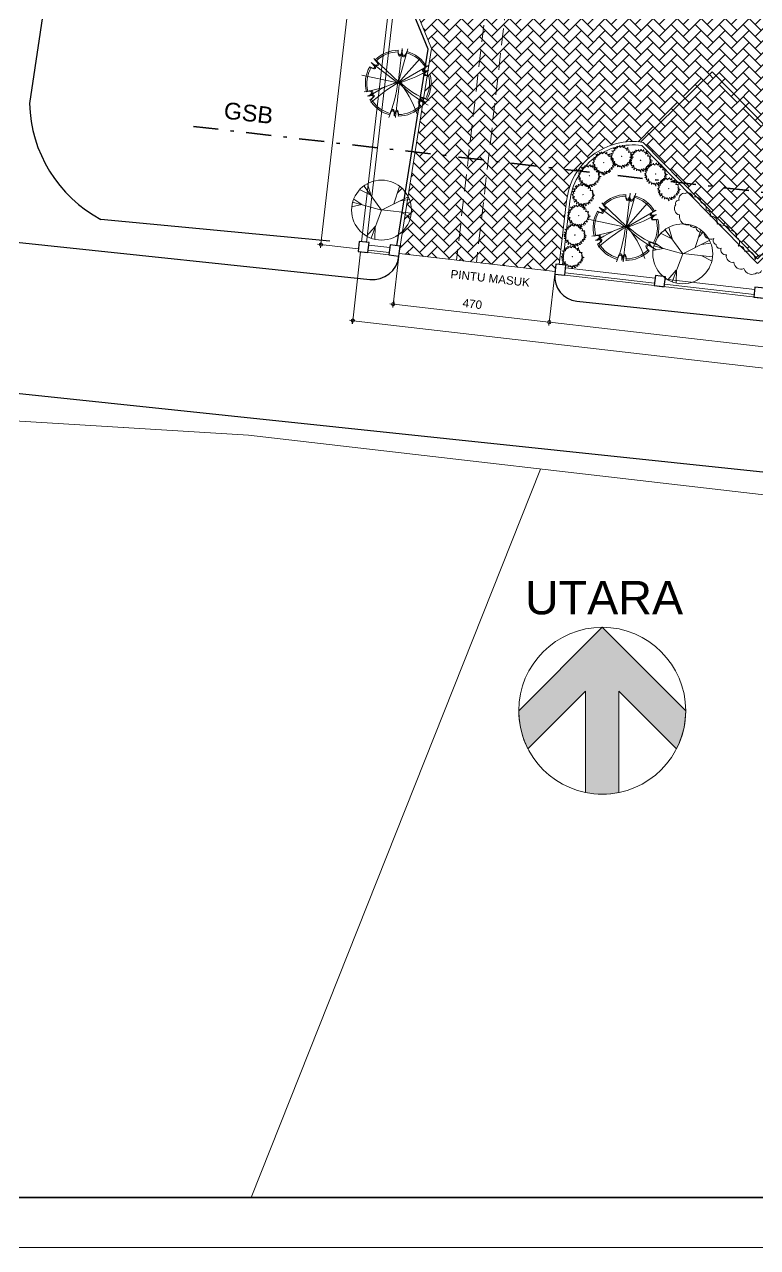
# Model space of a CAD drawing. Header units: millimetres. Extents: x -11 to 1625, y -267 to 180.
# Drawn here: x 1440.17 to 1462.12, y 8 to 44.64 of the extents above; entities that cross this region are included whole.
import ezdxf
from ezdxf.enums import TextEntityAlignment as Align

# ---------------------------------------------------------------- set-up
doc = ezdxf.new("R2010")
doc.units = ezdxf.units.MM
doc.linetypes.add('DASHDOT', pattern=[1, 0.5, -0.25, 0, -0.25])
doc.linetypes.add('HIDDEN', pattern=[0.375, 0.25, -0.125])
for name, color, linetype, lineweight in [('ars', 11, 'Continuous', 5), ('batas jalan', 3, 'Continuous', 25), ('GRS KOP', 1, 'Continuous', 35), ('GSB', 1, 'DASHDOT', 35), ('KOLOM', 1, 'Continuous', 30), ('kop', 7, 'Continuous', 20), ('lan', 7, 'Continuous', 15), ('line', 11, 'Continuous', 5), ('not', 7, 'Continuous', 20), ('PAGAR', 4, 'Continuous', 18), ('POHON', 84, 'Continuous', 0), ('sol kol', 8, 'Continuous', 0), ('Trees', 62, 'Continuous', 18), ('u', 6, 'Continuous', 20)]:
    doc.layers.add(name, color=color, linetype=linetype, lineweight=lineweight)
doc.layers.add('REN.JALAN', color=6, linetype='Continuous')
doc.styles.add('ATTR', font='romans.shx', dxfattribs={"width": 0.8, "height": 1.735066})
doc.styles.add('BARU', font='complex.shx')
doc.styles.add('simplek', font='simplex.shx')
doc.styles.get("Standard").update_dxf_attribs({"font": 'ARIALUNI.TTF'})
doc.dimstyles.new('SK100', dxfattribs={"dimtxt": 0.25, "dimasz": 0.1, "dimexe": 0.1, "dimexo": 0, "dimgap": 0.15, "dimtad": 1, "dimdec": 0, "dimlfac": 100, "dimzin": 12, "dimdsep": 46, "dimtxsty": 'Standard', "dimblk": 'BULAT', "dimcen": 0.1, "dimclrd": 256, "dimclre": 256, "dimclrt": 256, "dimadec": 0, "dimazin": 3, "dimtfac": 1, "dimtdec": 0, "dimtofl": 0, "dimtmove": 0, "dimatfit": 3, "dimldrblk": 'BULAT', "dimfxl": 0, "dimtolj": 1, "dimtzin": 0, "dimlwd": -1, "dimlwe": -1, "dimarcsym": 0})
pattern_1 = [(45, (1507.31275, -222.2606), (4e-17, 0.35921024), [0.762, -0.254]), (135, (1507.49236, -222.081), (4e-17, 0.35921024), [0.762, -0.254])]

# ---------------------------------------------------------------- blocks, each defined once
blk = doc.blocks.new('kop')
at = {"layer": 'GRS KOP'}
blk.add_lwpolyline([(1, 54), (83, 54), (83, 1), (1, 1)], close=True, dxfattribs=at)
at = {"layer": 'kop', "color": 7}
blk.add_line((0, 0), (84, 0), dxfattribs=at)
at = {"layer": 'kop', "style": 'BARU', "flags": 4}
for p, height in [((73.8, 5.4), 0.35), ((80.303, 5.382), 0.25), ((73.8, 4.9), 0.35), ((80.303, 4.882), 0.25), ((73.8, 4.4), 0.35), ((80.303, 4.382), 0.25)]:
    blk.add_attdef('-', p, '', height=height, dxfattribs=at)
at = {"layer": 'kop', "flags": 4}
for tag, p in [('AR-00', (78.057, 2.648)), ('00', (81.238, 2.647))]:
    blk.add_attdef(tag, text='', height=0.35, dxfattribs=at).set_placement(p, align=Align.MIDDLE)
blk = doc.blocks.new('pohon6')
for points in [[(0, 0.266), (-0.013, 0.247), (-0.018, 0.232), (-0.023, 0.211), (-0.027, 0.202), (-0.049, 0.223), (-0.082, 0.23), (-0.092, 0.208), (-0.089, 0.191), (-0.091, 0.174), (-0.114, 0.189), (-0.122, 0.217), (-0.146, 0.23), (-0.134, 0.208), (-0.137, 0.189), (-0.132, 0.168), (-0.147, 0.155), (-0.179, 0.161), (-0.216, 0.168), (-0.206, 0.161), (-0.186, 0.14), (-0.186, 0.125), (-0.204, 0.12), (-0.245, 0.12), (-0.22, 0.097), (-0.24, 0.092), (-0.203, 0.064), (-0.226, 0.049), (-0.263, 0.049), (-0.245, 0.039), (-0.236, 0.024), (-0.251, 0.015), (-0.266, -0.006), (-0.268, -0.021), (-0.26, -0.015), (-0.24, -0.006), (-0.226, -0.019), (-0.233, -0.045), (-0.26, -0.067), (-0.216, -0.058), (-0.256, -0.107), (-0.213, -0.092), (-0.191, -0.099), (-0.189, -0.114), (-0.208, -0.138), (-0.189, -0.133), (-0.213, -0.174), (-0.169, -0.14), (-0.179, -0.159), (-0.142, -0.163), (-0.147, -0.191), (-0.156, -0.217), (-0.126, -0.198), (-0.104, -0.204), (-0.097, -0.228), (-0.096, -0.254), (-0.084, -0.23), (-0.069, -0.228), (-0.055, -0.258), (-0.049, -0.241), (-0.03, -0.217), (-0.03, -0.234), (-0.022, -0.213), (-0.008, -0.271), (-0.005, -0.226), (0.02, -0.26), (0.023, -0.239), (0.044, -0.249), (0.054, -0.266), (0.057, -0.211), (0.065, -0.196), (0.077, -0.208), (0.085, -0.232), (0.101, -0.266), (0.096, -0.217), (0.104, -0.204), (0.131, -0.211), (0.154, -0.23), (0.163, -0.236), (0.146, -0.204), (0.141, -0.183), (0.154, -0.172), (0.193, -0.178), (0.21, -0.185), (0.189, -0.159), (0.189, -0.148), (0.204, -0.138), (0.221, -0.144), (0.206, -0.116), (0.245, -0.099), (0.266, -0.101), (0.292, -0.097), (0.263, -0.088), (0.238, -0.08), (0.228, -0.069), (0.218, -0.054), (0.226, -0.045), (0.255, -0.043), (0.278, -0.032), (0.283, -0.013)], [(0.285, -0.013), (0.261, -0.024), (0.248, -0.019), (0.228, -0.011), (0.23, 0.004), (0.243, 0.017), (0.263, 0.026), (0.277, 0.049), (0.256, 0.045), (0.24, 0.045), (0.225, 0.049), (0.236, 0.069), (0.255, 0.08), (0.266, 0.086), (0.246, 0.086), (0.225, 0.077), (0.204, 0.084), (0.203, 0.099), (0.218, 0.12), (0.23, 0.153), (0.218, 0.148), (0.194, 0.133), (0.181, 0.142), (0.183, 0.165), (0.193, 0.187), (0.189, 0.206), (0.176, 0.193), (0.159, 0.178), (0.147, 0.185), (0.149, 0.202), (0.156, 0.232), (0.137, 0.217), (0.117, 0.206), (0.124, 0.223), (0.126, 0.269), (0.109, 0.239), (0.082, 0.223), (0.079, 0.254), (0.057, 0.223), (0.032, 0.254), (0.023, 0.234), (0, 0.266)]]:
    blk.add_lwpolyline(points)
blk.add_lwpolyline([(0.002, 0.009), (0, 0), (0.008, 0.002), (0.01, 0.006)], close=True)
blk = doc.blocks.new('POH1')
for p, q in [((0.05, -0.21), (0.81, 6.36)), ((0.05, -0.21), (1.89, 6.3)), ((0.02, -0.21), (-5.08, 3.7)), ((0.13, 0.02), (-4.57, 4.49)), ((0.05, -0.21), (4.16, 4.43)), ((0.05, -0.21), (5.8, 3.13)), ((-0.06, -0.14), (-6.86, 1.32))]:
    blk.add_line(p, q)
for centre, radius, start, end in [((0.05, -0.21), 6.25, 90, 135.0227), ((0.05, -0.21), 5.96, 90, 135.0227), ((0.05, -0.21), 5.96, 82.7502, 83.2278), ((0.05, -0.21), 6.25, 82.7502, 83.2278), ((0.05, -0.21), 5.96, 30, 75.0227), ((0.05, -0.21), 6.25, 30, 75.0227), ((0.05, -0.21), 6.25, 150, 195.0227), ((0.05, -0.21), 5.96, 150, 195.0227), ((0.05, -0.21), 6.25, 142.7502, 143.2278), ((0.05, -0.21), 5.96, 142.7502, 143.2278), ((-10.04, 21.28), 23.43, 278.8909, 295.051), ((5.31, -17.57), 18.35, 106.8033, 125.7765), ((-13.31, -11.55), 17.78, 17.8032, 41.5209), ((-7.08, 24.06), 25.29, 286.3556, 299.2634), ((11.41, 11.39), 15.87, 224.9427, 249.6513), ((0.05, -0.21), 5.96, 330, 15.0227), ((0.05, -0.21), 6.25, 330, 15.0227), ((0.05, -0.21), 5.96, 22.7502, 23.2278), ((0.05, -0.21), 6.25, 22.7502, 23.2278), ((17.96, -30.23), 35.05, 120.5334, 131.3202), ((-25.72, 2.83), 25.82, 338.2739, 353.6202), ((297.19, -37.09), 299.21, 172.9262, 174.1748), ((17.56, 17.05), 24.47, 224.1559, 241.0585), ((0.05, -0.21), 6.25, 202.7502, 203.2278), ((0.05, -0.21), 5.96, 202.7502, 203.2278), ((0.05, -0.21), 6.25, 210, 255.0227), ((0.05, -0.21), 5.96, 210, 255.0227), ((0.05, -0.21), 5.96, 270, 315.0227), ((0.05, -0.21), 6.25, 270, 315.0227), ((0.05, -0.21), 5.96, 322.7502, 323.2278), ((0.05, -0.21), 6.25, 322.7502, 323.2278), ((0.05, -0.21), 6.25, 262.7502, 263.2278), ((0.05, -0.21), 5.96, 262.7502, 263.2278)]:
    blk.add_arc(centre, radius, start, end)
for centre, major_axis, ratio, start_param, end_param in [((0.41, 5.99), (-0.115, -0.809), 0.450725, 4.712389, 7.927948), ((0.39, 5.7), (-0.109, -0.771), 0.450725, 4.712389, 7.927948), ((1.19, 5.58), (-0.14, -0.794), 0.498328, 4.647864, 7.899063), ((1.24, 5.87), (-0.147, -0.833), 0.498328, 4.647864, 7.899063), ((-5.14, 3.21), (0.643, -0.504), 0.450725, 4.712389, 7.927948), ((-4.89, 3.05), (0.613, -0.48), 0.450725, 4.712389, 7.927948), ((-4.62, 3.86), (0.648, -0.544), 0.498328, 4.647864, 7.899063), ((-4.4, 3.67), (0.618, -0.518), 0.498328, 4.647864, 7.899063), ((5.34, 2.45), (-0.723, -0.291), 0.450725, 4.712389, 7.927948), ((5.6, 2.58), (-0.758, -0.305), 0.450725, 4.712389, 7.927948), ((5.63, 1.7), (-0.758, -0.276), 0.498328, 4.647864, 7.899063), ((5.9, 1.8), (-0.795, -0.29), 0.498328, 4.647864, 7.899063), ((-5.81, -2.21), (0.795, 0.29), 0.498328, 4.647864, 7.899063), ((-5.53, -2.11), (0.758, 0.276), 0.498328, 4.647864, 7.899063), ((-5.5, -2.99), (0.758, 0.305), 0.450725, 4.712389, 7.927948), ((-5.24, -2.86), (0.723, 0.291), 0.450725, 4.712389, 7.927948), ((4.49, -4.09), (-0.618, 0.518), 0.498328, 4.647864, 7.899063), ((4.71, -4.28), (-0.648, 0.544), 0.498328, 4.647864, 7.899063), ((4.99, -3.46), (-0.613, 0.48), 0.450725, 4.712389, 7.927948), ((5.23, -3.62), (-0.643, 0.504), 0.450725, 4.712389, 7.927948), ((-1.15, -6.28), (0.147, 0.833), 0.498328, 4.647864, 7.899063), ((-1.09, -5.99), (0.14, 0.794), 0.498328, 4.647864, 7.899063), ((-0.32, -6.4), (0.115, 0.809), 0.450725, 4.712389, 7.927948), ((-0.3, -6.11), (0.109, 0.771), 0.450725, 4.712389, 7.927948)]:
    blk.add_ellipse(centre, major_axis=major_axis, ratio=ratio, start_param=start_param, end_param=end_param)
blk.add_point((0.05, -0.21))
blk.add_point((0.05, -0.21))
blk = doc.blocks.new('Deciduous Tree 13 PV')
at = {"layer": 'POHON'}
for p, q in [((-0.266, 0.38), (-0.347, 0.655)), ((-0.271, 0.374), (-0.538, 0.509)), ((0.001, 0.001), (-0.438, 0.6)), ((0.001, 0.001), (0.664, 0.332)), ((0.311, 0.16), (0.454, 0.594)), ((0.401, 0.429), (0.511, 0.539)), ((-0.49, 0.136), (-0.748, 0.081)), ((0.001, 0.001), (-0.724, 0.197)), ((-0.495, 0.136), (-0.695, 0.276)), ((0, 0), (-0.261, -0.702)), ((0.001, 0.008), (0.74, -0.078)), ((0.473, 0.234), (0.697, 0.264)), ((0.478, -0.047), (0.721, -0.176)), ((-0.161, -0.414), (-0.376, -0.653)), ((-0.156, -0.414), (-0.166, -0.726))]:
    blk.add_line(p, q, dxfattribs=at)
blk.add_circle((0, 0), 0.75, dxfattribs=at)
at = {"layer": 'POHON', "style": 'ATTR', "width": 0.8, "flags": 9}
blk.add_attdef('ESTCODE', (0.001, 0.001), '', height=0.000003, rotation=180, dxfattribs=at)
blk = doc.blocks.new('BULAT')
for p, q in [((-1, 0), (1, 0)), ((0, -1), (0, 1))]:
    blk.add_line(p, q)
blk.add_circle((0, 0), 0.5)
blk = doc.blocks.new('*D1639')
at = {"layer": 'Defpoints', "color": 0}
for p in [(1451.389, 37.773), (1456.058, 37.233), (1455.882, 35.718)]:
    blk.add_point(p, dxfattribs=at)
at = {"layer": 'u'}
for p, q in [((1451.389, 37.773), (1451.202, 36.159)), ((1456.058, 37.233), (1455.871, 35.619)), ((1451.313, 36.247), (1455.783, 35.73))]:
    blk.add_line(p, q, dxfattribs=at)
at = {"layer": 'u', "xscale": 0.1, "yscale": 0.1, "zscale": 0.1}
for p, rotation in [((1451.213, 36.258), 173.4063570292654), ((1455.882, 35.718), 353.4063570292655)]:
    blk.add_blockref('BULAT', p, dxfattribs=dict(at, rotation=rotation))
at = {"layer": 'u', "insert": (1453.58, 36.264), "char_height": 0.25, "attachment_point": 5, "rotation": 353.4064}
blk.add_mtext('\\A1;470', dxfattribs=at)
blk = doc.blocks.new('*D1640')
at = {"layer": 'Defpoints', "color": 0}
for p in [(1456.058, 37.233), (1478.809, 34.603), (1478.634, 33.089)]:
    blk.add_point(p, dxfattribs=at)
at = {"layer": 'u'}
for p, q in [((1456.058, 37.233), (1455.871, 35.619)), ((1455.982, 35.707), (1478.534, 33.1)), ((1478.809, 34.603), (1478.622, 32.989))]:
    blk.add_line(p, q, dxfattribs=at)
at = {"layer": 'u', "xscale": 0.1, "yscale": 0.1, "zscale": 0.1}
for p, rotation in [((1455.882, 35.718), 173.4063570292611), ((1478.634, 33.089), 353.4063570292611)]:
    blk.add_blockref('BULAT', p, dxfattribs=dict(at, rotation=rotation))
at = {"layer": 'u', "insert": (1467.29, 34.679), "char_height": 0.25, "attachment_point": 5, "rotation": 353.4064}
blk.add_mtext('\\A1;2290', dxfattribs=at)
blk = doc.blocks.new('*D1636')
at = {"layer": 'Defpoints', "color": 0}
for p in [(1452.397, 67.245), (1453.519, 67.116), (1450.165, 37.912)]:
    blk.add_point(p, dxfattribs=at)
at = {"layer": 'u'}
for p, q in [((1449.054, 38.141), (1452.386, 67.145)), ((1453.519, 67.116), (1452.298, 67.256)), ((1450.165, 37.912), (1448.943, 38.053))]:
    blk.add_line(p, q, dxfattribs=at)
at = {"layer": 'u', "xscale": 0.1, "yscale": 0.1, "zscale": 0.1}
for p, rotation in [((1452.397, 67.245), 83.4475965070384), ((1449.043, 38.041), 263.4475965070384)]:
    blk.add_blockref('BULAT', p, dxfattribs=dict(at, rotation=rotation))
at = {"layer": 'u', "insert": (1450.444, 52.675), "char_height": 0.25, "attachment_point": 5, "rotation": 83.4476}
blk.add_mtext('\\A1;2940', dxfattribs=at)
blk = doc.blocks.new('*D1637')
at = {"layer": 'Defpoints', "color": 0}
for p in [(1450.235, 37.828), (1484.608, 33.862), (1484.37, 31.798)]:
    blk.add_point(p, dxfattribs=at)
at = {"layer": 'u'}
for p, q in [((1450.235, 37.828), (1449.986, 35.664)), ((1450.097, 35.752), (1484.27, 31.81)), ((1484.608, 33.862), (1484.358, 31.699))]:
    blk.add_line(p, q, dxfattribs=at)
at = {"layer": 'u', "xscale": 0.1, "yscale": 0.1, "zscale": 0.1}
for p, rotation in [((1449.997, 35.764), 173.4190750474977), ((1484.37, 31.798), 353.4190750474976)]:
    blk.add_blockref('BULAT', p, dxfattribs=dict(at, rotation=rotation))
at = {"layer": 'u', "insert": (1467.215, 34.057), "char_height": 0.25, "attachment_point": 5, "rotation": 353.4191}
blk.add_mtext('\\A1;3460', dxfattribs=at)

msp = doc.modelspace()

# ---------------------------------------------------------------- hatches: boundary and pattern name
at = {"layer": 'ars'}
h = msp.add_hatch(dxfattribs=at)
h.set_pattern_fill('AR-HBONE', color=256, scale=0.0025)
h.set_pattern_definition(pattern_1)
edge = h.paths.add_edge_path()
edge.add_line((1452.3569004, 43.9110464), (1451.4144306, 37.9964422))
edge.add_line((1451.4144306, 37.9964422), (1451.3885945, 37.7729305))
edge.add_line((1451.3885945, 37.7729305), (1456.0575064, 37.2332439))
edge.add_line((1456.0575064, 37.2332439), (1456.0833425, 37.4567556))
edge.add_line((1456.0833425, 37.4567556), (1456.1825916, 37.4452833))
edge.add_line((1456.1825916, 37.4452833), (1456.4023487, 39.3564906))
edge.add_arc((1458.3892572, 39.1280291), 2, 83.40635703, 173.44074308, ccw=False)
edge.add_line((1458.618911, 41.1148001), (1460.7620962, 43.214028))
edge.add_line((1460.7620962, 43.214028), (1463.3544266, 40.5674147))
edge.add_line((1463.3544266, 40.5674147), (1465.4976118, 42.6666426))
edge.add_line((1465.4976118, 42.6666426), (1468.0899423, 40.0200293))
edge.add_line((1468.0899423, 40.0200293), (1470.2331274, 42.1192571))
edge.add_line((1470.2331274, 42.1192571), (1472.8254579, 39.4726439))
edge.add_line((1472.8254579, 39.4726439), (1474.968643, 41.5718717))
edge.add_line((1474.968643, 41.5718717), (1478.4085919, 38.0598911))
edge.add_line((1478.4085919, 38.0598911), (1479.5278109, 45.08371))
edge.add_line((1479.5278109, 45.08371), (1470.7310978, 46.4854329))
edge.add_line((1470.7310978, 46.4854329), (1470.4950564, 45.0041212))
edge.add_line((1470.4950564, 45.0041212), (1463.0884977, 46.1843283))
edge.add_line((1463.0884977, 46.1843283), (1463.3245392, 47.6656401))
edge.add_line((1463.3245392, 47.6656401), (1454.4366688, 49.0818886))
edge.add_line((1454.4366688, 49.0818886), (1452.4478757, 49.3105667))
edge.add_line((1452.4478757, 49.3105667), (1451.8028039, 45.2623264))
edge.add_line((1451.8028039, 45.2623264), (1452.3569004, 43.9110464))
h = msp.add_hatch(dxfattribs=at)
h.set_pattern_fill('AR-HBONE', color=256, scale=0.0025)
h.set_pattern_definition(pattern_1)
h.paths.add_polyline_path([(1464.2258221, 39.6777725), (1460.7620962, 43.214028), (1458.618911, 41.1148001, -0.0101909724), (1458.6996836, 41.1037911), (1462.1183567, 37.6135318)])
h.paths.add_polyline_path([(1465.4976118, 42.6666426), (1463.3544266, 40.5674147), (1464.2258221, 39.6777725), (1464.2615418, 39.7127596), (1466.8538723, 37.0661464), (1468.9613377, 39.1303871)])
h.paths.add_polyline_path([(1470.2331274, 42.1192571), (1468.0899423, 40.0200293), (1468.9613377, 39.1303871), (1468.9970574, 39.1653742), (1471.5893879, 36.518761), (1473.6968533, 38.5830017)])
h.paths.add_polyline_path([(1474.968643, 41.5718717), (1472.8254579, 39.4726439), (1473.6968533, 38.5830017), (1473.7325731, 38.6179888), (1476.3249035, 35.9713756), (1478.4323689, 38.0356162), (1478.4085919, 38.0598911)])
at = {"layer": 'sol kol'}
h = msp.add_hatch(color=256, dxfattribs=at)
h.dxf.hatch_style = 1
h.paths.add_polyline_path([(1454.9701696, 24.0785983, 0.1188668276), (1455.2449366, 22.9391518), (1456.9701696, 24.6643848), (1456.9701696, 21.6291086, 0.1010205144), (1457.9701696, 21.6291086), (1457.9701696, 24.6643848), (1459.6954025, 22.9391518, 0.1188668276), (1459.9701696, 24.0785983), (1457.4701696, 26.5785983)])

# ---------------------------------------------------------------- linework, layer by layer
msp.add_lwpolyline([(1451.3150004, 38.0079355), (1452.2537304, 43.8990705), (1451.699634, 45.2503505), (1454.6445661, 63.7316933), (1456.7184025, 63.4012353)])
at = {"layer": 'batas jalan'}
for p, q in [((1433.4904549, 38.7901329), (1450.5145119, 36.9979004)), ((1451.3790658, 37.6904965), (1451.3799825, 37.6984266)), ((1456.7068497, 36.3459929), (1478.2438848, 34.0786499)), ((1456.7068497, 36.3459929), (1478.2438848, 34.0786499)), ((1425.1001376, 35.1485676), (1478.9781261, 29.4764833))]:
    msp.add_line(p, q, dxfattribs=at)
for centre, radius, start, end in [((1450.5969437, 37.7809032), 0.78733, 263.99023981, 353.40635703), ((1456.7842627, 37.081323), 0.7393937, 173.99027013, 263.99023981)]:
    msp.add_arc(centre, radius, start, end, dxfattribs=at)
at = {"layer": 'GSB', "ltscale": 1.5}
msp.add_line((1492.0571915, 36.1674608), (1445.2277307, 41.580549), dxfattribs=at)
at = {"layer": 'KOLOM'}
for points in [[(1450.1562752, 37.8369911), (1450.4542908, 37.802543), (1450.4887389, 38.1005587), (1450.1907232, 38.1350068)], [(1451.0819668, 37.7328746), (1451.3799825, 37.6984266), (1451.4144306, 37.9964422), (1451.1164149, 38.0308903)], [(1456.0488944, 37.15874), (1456.34691, 37.1242919), (1456.3813581, 37.4223075), (1456.0833425, 37.4567556)], [(1459.0290509, 36.8142592), (1459.3270666, 36.7798111), (1459.3615147, 37.0778267), (1459.063499, 37.1122748)], [(1459.0290509, 36.8142592), (1459.3270666, 36.7798111), (1459.3615147, 37.0778267), (1459.063499, 37.1122748)], [(1462.0092075, 36.4697784), (1462.3072231, 36.4353303), (1462.3416712, 36.7333459), (1462.0436555, 36.767794)], [(1462.0092075, 36.4697784), (1462.3072231, 36.4353303), (1462.3416712, 36.7333459), (1462.0436555, 36.767794)]]:
    msp.add_lwpolyline(points, close=True, dxfattribs=at)
at = {"layer": 'lan', "linetype": 'HIDDEN', "ltscale": 2}
for p, q in [((1454.4366688, 49.0818886), (1453.1064397, 37.5738722)), ((1455.0297401, 48.9873849), (1453.7025269, 37.5054595))]:
    msp.add_line(p, q, dxfattribs=at)
at = {"layer": 'lan'}
for p, q in [((1458.618911, 41.1148001), (1460.7620962, 43.214028)), ((1460.7620962, 43.214028), (1464.2258221, 39.6777725)), ((1458.6996836, 41.1037911), (1462.1183567, 37.6135318)), ((1458.6996836, 41.1037911), (1462.1183567, 37.6135318)), ((1458.6517604, 41.0098081), (1462.1168915, 37.472118)), ((1458.6517604, 41.0098081), (1462.1168915, 37.472118)), ((1462.1168915, 37.472118), (1464.2600766, 39.5713458)), ((1462.1168915, 37.472118), (1464.2600766, 39.5713458)), ((1462.1183567, 37.6135318), (1464.2615418, 39.7127596)), ((1462.1183567, 37.6135318), (1464.2615418, 39.7127596)), ((1456.1825916, 37.4452833), (1456.4023487, 39.3564906)), ((1456.1825916, 37.4452833), (1456.4023487, 39.3564906)), ((1456.2819302, 37.4338006), (1456.5016941, 39.3450675)), ((1456.2819302, 37.4338006), (1456.5016941, 39.3450675)), ((1450.386597, 37.8132535), (1451.0819668, 37.7328746)), ((1456.34691, 37.1242919), (1478.5020955, 34.5633405)), ((1456.34691, 37.1242919), (1478.5020955, 34.5633405))]:
    msp.add_line(p, q, dxfattribs=at)
msp.add_lwpolyline([(1456.2819302, 37.4338006), (1456.5016941, 39.3450675, -0.4212966042), (1458.6517604, 41.0098081), (1462.1168915, 37.472118), (1464.2600766, 39.5713458)], format="xyb", dxfattribs=at)
msp.add_lwpolyline([(1462.3416712, 36.7333459), (1462.0436555, 36.767794), (1462.0350435, 36.6932901), (1459.3529026, 37.0033228), (1459.3615147, 37.0778267), (1459.063499, 37.1122748), (1459.054887, 37.0377709), (1456.3727461, 37.3478036), (1456.3813581, 37.4223075), (1456.2819233, 37.4337409)], dxfattribs=at)
for radius, start in [(2, 81.07083904), (2, 81.07083904), (1.9, 82.05863616), (1.9, 82.05863616)]:
    msp.add_arc((1458.3892572, 39.1280291), radius, start, 173.44074308, dxfattribs=at)
at = {"layer": 'line'}
for p, q in [((1446.8775261, 32.3299199), (1428.1692556, 33.4906567)), ((1470.9367397, 29.548879), (1446.8775261, 32.3299199)), ((1455.6224803, 31.3190774), (1446.9529573, 9.5))]:
    msp.add_line(p, q, dxfattribs=at)
at = {"layer": 'not'}
msp.add_lwpolyline([(1457.9701696, 21.6291086), (1457.9701696, 24.6643848), (1459.6954025, 22.9391518, 0.1188668276), (1459.9701696, 24.0785983), (1457.4701696, 26.5785983), (1454.9701696, 24.0785983, 0.1188668276), (1455.2449366, 22.9391518), (1456.9701696, 24.6643848), (1456.9701696, 21.6291086, 0.1010205144)], format="xyb", close=True, dxfattribs=at)
msp.add_circle((1457.4701696, 24.0785983), 2.5, dxfattribs=at)
at = {"layer": 'PAGAR'}
for p, q in [((1453.7207247, 66.8661975), (1450.4141456, 38.109181)), ((1452.0189024, 53.378736), (1450.2651377, 38.1264051)), ((1451.0905788, 37.8073785), (1450.4630004, 37.8778912)), ((1451.1078029, 37.9563864), (1450.480456, 38.0289023)), ((1456.0575064, 37.2332439), (1451.3885945, 37.7729305)), ((1459.0376629, 36.8887631), (1456.3555221, 37.1987958)), ((1459.0376629, 36.8887631), (1456.3555221, 37.1987958)), ((1459.054887, 37.0377709), (1456.3727461, 37.3478036)), ((1459.054887, 37.0377709), (1456.3727461, 37.3478036)), ((1462.0350435, 36.6932901), (1459.3529026, 37.0033228)), ((1462.0350435, 36.6932901), (1459.3529026, 37.0033228)), ((1462.0178195, 36.5442823), (1459.3356786, 36.854315)), ((1462.0178195, 36.5442823), (1459.3356786, 36.854315))]:
    msp.add_line(p, q, dxfattribs=at)
msp.add_lwpolyline([(1451.4144306, 37.9964422), (1452.3569004, 43.9110464), (1451.8028039, 45.2623264), (1454.7275841, 63.6172031)], dxfattribs=at)
at = {"layer": 'REN.JALAN'}
for points in [[(1447.8768509, 65.6852555), (1446.2367322, 58.0804747), (1442.2041495, 54.9011133), (1440.3206004, 42.2670987)], [(1449.3090358, 38.1488689), (1442.4554317, 38.7936482)]]:
    msp.add_lwpolyline(points, dxfattribs=at)
msp.add_arc((1444.3661276, 42.3607626), 4.0466114, 181.32630034, 241.82463209, dxfattribs=at)
at = {"layer": 'Trees'}
msp.add_lwpolyline([(1462.3593563, 37.6981112, 0.52056705), (1462.0479834, 37.5861466, 0.52056705), (1461.7366104, 37.8349574, 0.52056705), (1461.5373321, 37.9966836, 0.52056705), (1461.4875121, 38.2579347, 0.52056705), (1461.2882338, 38.456983, 0.52056705), (1461.0391354, 38.5938292, 0.52056705), (1460.9145881, 38.6560313, 0.52056705), (1460.7028534, 38.8924016, 0.52056705), (1460.5783042, 39.0790094, 0.52056705), (1460.428846, 39.2904981, 0.52056705), (1460.1797476, 39.4646655, 0.52056705), (1459.9555602, 39.5766301, 0.52056705), (1459.7687365, 39.3775818, 0.52056705), (1459.6690983, 39.2407364, 0.52056705), (1459.781191, 38.9297228, 0.52056705), (1460.1050185, 38.6311504, 0.52056705), (1460.2793877, 38.5813888, 0.52056705), (1460.5160315, 38.4072213, 0.52056705), (1460.814948, 38.2206135, 0.52056705), (1460.8772226, 38.046446, 0.52056705), (1461.0266809, 37.9344815, 0.52056705), (1461.1885956, 37.7354332, 0.52056705), (1461.4127829, 37.5115033, 0.52056705), (1461.7117013, 37.3248955, 0.52056705), (1462.0978034, 37.2004905, 0.52056705), (1462.2348071, 37.2626926, 0.52056705)], format="xyb", dxfattribs=at)
at = {"layer": 'u'}
msp.add_lwpolyline([(1456.1825916, 37.4452833), (1456.4023487, 39.3564906, -0.4263809452), (1458.6996836, 41.1037911), (1462.1183567, 37.6135318), (1464.2615418, 39.7127596), (1466.8538723, 37.0661464), (1468.9970574, 39.1653742), (1471.5893879, 36.518761), (1473.7325731, 38.6179888), (1476.3249035, 35.9713756), (1478.4506497, 38.0531894, -0.423190975), (1479.1635445, 37.0377492), (1478.7436369, 34.8374179)], format="xyb", dxfattribs=at)

# ---------------------------------------------------------------- block references
at = {"layer": 'kop', "xscale": 1.5, "yscale": 1.5, "zscale": 1.5}
msp.add_blockref('kop', (1415.214162, 8), dxfattribs=at)
at = {"layer": 'POHON'}
for name, p, xscale, yscale, zscale in [('POH1', (1451.3537303, 42.9090832), 0.157610670999913, 0.157610670999913, 0.157610670999913), ('Deciduous Tree 13 PV', (1450.8591906, 39.0756389), 1.195661951756673, 1.195661951756673, 1.195661951756673), ('POH1', (1458.1738174, 38.5847291), 0.157610670999913, 0.157610670999913, 0.157610670999913), ('Deciduous Tree 13 PV', (1459.8806945, 37.766008), 1.195661951756673, 1.195661951756673, 1.195661951756673)]:
    msp.add_blockref(name, p, dxfattribs=dict(at, xscale=xscale, yscale=yscale, zscale=zscale))
at = {"layer": 'Trees', "xscale": 1.214265720776705, "yscale": 1.214265720776705, "zscale": 1.214265720776705, "rotation": 290.9253819340133}
for p in [(1458.0418901, 40.6879441), (1457.5072026, 40.4986526), (1458.6104209, 40.5730175), (1457.0740363, 40.1065504), (1459.0604955, 40.1631586), (1456.8912965, 39.5454371), (1459.4540543, 39.7222447), (1456.755932, 38.9167203), (1456.6432868, 38.3350249), (1456.5661974, 37.6860177)]:
    msp.add_blockref('pohon6', p, dxfattribs=at)

# ---------------------------------------------------------------- texts
at = {"layer": 'not', "attachment_point": 1}
for s, width, insert, char_height, rotation in [('\\pi1.9254;GSB', 5.253610777, (1444.2596459, 42.535203), 0.5, 353.50149442), ('\\pi0.040053;PINTU MASUK', 2.439246343, (1452.9033562, 37.293016), 0.25, 353.66668956)]:
    msp.add_mtext_dynamic_manual_height_columns(s, width=width, gutter_width=12.5, heights=[0], dxfattribs=dict(at, insert=insert, char_height=char_height, rotation=rotation))
at = {"layer": 'not', "insert": (1457.4701696, 26.9524123), "char_height": 1, "attachment_point": 7, "style": 'simplek'}
msp.add_mtext('\\pi-2.3128;{\\f@Arial Unicode MS|b0|i0|c0|p34;UTARA}', dxfattribs=at)

# ---------------------------------------------------------------- dimensions: what is measured, and where the dimension line sits
at = {"layer": 'u'}
for p1, p2, distance, picture, middle in [((1450.1649848, 37.9123392), (1453.5193719, 67.1159185), 1.1297009, '*D1636', (1450.4439424, 52.6747333)), ((1450.2353716, 37.8278682), (1484.6077983, 33.8624389), -2.0778502, '*D1637', (1467.2152794, 34.0568929)), ((1451.3885945, 37.7729305), (1456.0575064, 37.2332439), -1.5248628, '*D1639', (1453.5798458, 36.264202)), ((1456.0575064, 37.2332439), (1478.8087232, 34.6033963), -1.5248628, '*D1640', (1467.2899102, 34.679435))]:
    dim = msp.add_aligned_dim(p1=p1, p2=p2, distance=distance, dimstyle='SK100', dxfattribs=at)
    dim.commit()
    dim.dimension.update_dxf_attribs({"geometry": picture, "text_midpoint": middle})

doc.saveas('drawing.dxf')
